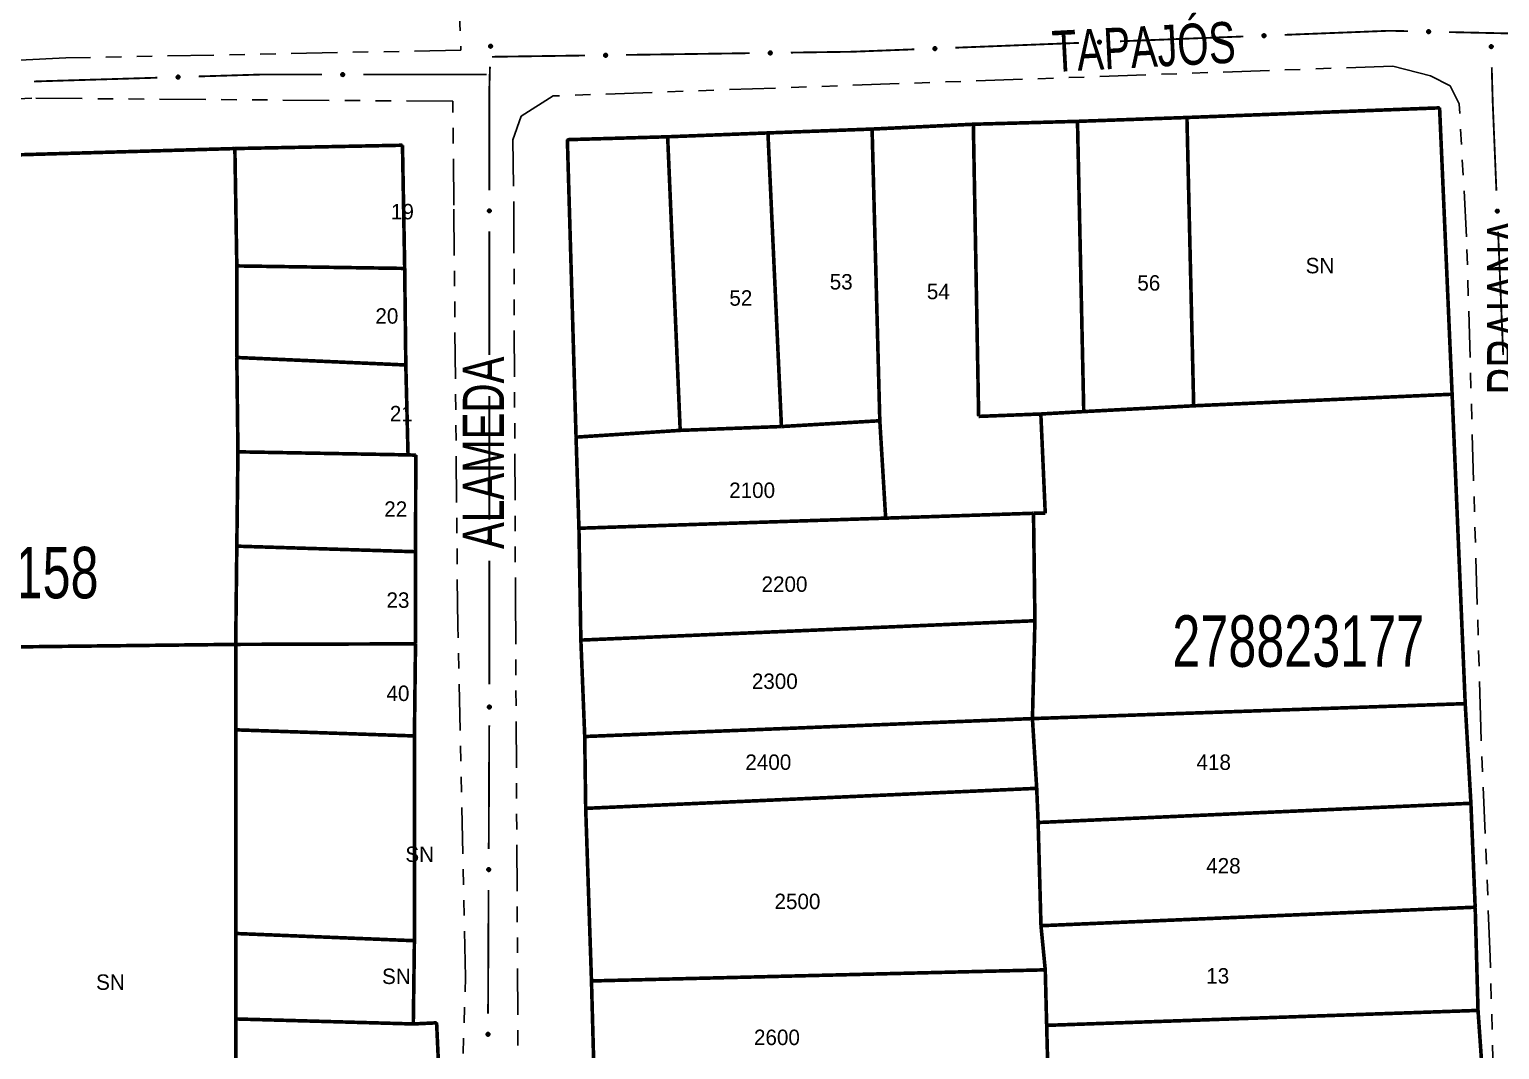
# Model space of a CAD drawing. Extents: x 205807 to 207855, y 4874692 to 4876446.
# Drawn here: x 206120.2 to 206263, y 4875476.5 to 4875575.6 of the extents above; entities that cross this region are included whole.
import ezdxf
from ezdxf.enums import TextEntityAlignment as Align

# ---------------------------------------------------------------- set-up
doc = ezdxf.new("R2010")
doc.units = 0
doc.header["$LTSCALE"] = 1.5
doc.header["$MEASUREMENT"] = 0
doc.linetypes.add('TRACO_25', pattern=[8, 3, -1, 1, -1, 1, -1])
for name, color, linetype in [('CD_MALHA_LOTES', 7, 'CONTINUOUS'), ('CD_TXT_QUADRA', 7, 'CONTINUOUS'), ('RU-QUADRA', 210, 'CONTINUOUS'), ('SV-EIXO-RUA-N-PAV', 6, 'CONTINUOUS'), ('SV-RUA-NAO-PAV', 7, 'CONTINUOUS'), ('SV-TXT-RUA-N-PAV', 7, 'CONTINUOUS'), ('Th_NmrPort', 1, 'CONTINUOUS')]:
    doc.layers.add(name, color=color, linetype=linetype)
doc.styles.add('ARIAL', font='ARIAL.SHX')

msp = doc.modelspace()

# ---------------------------------------------------------------- linework, layer by layer
at = {"layer": 'CD_MALHA_LOTES', "linetype": 'Continuous', "const_width": 0.35, "flags": 128}
for points in [[(206232.621024, 4875567.024534), (206257.166681, 4875567.961391)], [(206257.166681, 4875567.961391), (206258.384596, 4875540.136734)], [(206202.032639, 4875565.900305), (206211.869639, 4875566.368734)], [(206211.869639, 4875566.368734), (206221.987696, 4875566.649791)], [(206212.38491, 4875537.981963), (206211.869639, 4875566.368734)], [(206221.987696, 4875566.649791), (206232.621024, 4875567.024534)], [(206222.596653, 4875538.450391), (206221.987696, 4875566.649791)], [(206233.276824, 4875539.012506), (206232.621024, 4875567.024534)], [(206182.171268, 4875565.15082), (206172.427954, 4875564.869762)], [(206172.427954, 4875564.869762), (206173.271125, 4875535.96772)], [(206182.171268, 4875565.15082), (206191.914582, 4875565.525562)], [(206183.389182, 4875536.62352), (206182.171268, 4875565.15082)], [(206191.914582, 4875565.525562), (206202.032639, 4875565.900305)], [(206193.226182, 4875536.998263), (206191.914582, 4875565.525562)], [(206202.782125, 4875537.560377), (206202.032639, 4875565.900305)], [(206091.544743, 4875562.604409), (206140.124856, 4875564.006277)], [(206140.124856, 4875564.006277), (206156.40809, 4875564.329785)], [(206140.313569, 4875552.602621), (206140.124856, 4875564.006277)], [(206156.40809, 4875564.329785), (206156.623762, 4875552.359991)], [(206140.313569, 4875543.706152), (206140.313569, 4875552.602621)], [(206140.313569, 4875552.602621), (206156.623762, 4875552.359991)], [(206156.623762, 4875552.359991), (206156.731598, 4875542.978259)], [(206140.421405, 4875534.540093), (206140.313569, 4875543.706152)], [(206140.313569, 4875543.706152), (206156.731598, 4875542.978259)], [(206156.731598, 4875542.978259), (206156.94727, 4875534.243544)], [(206258.384596, 4875540.136734), (206233.276824, 4875539.012506)], [(206258.384596, 4875540.136734), (206259.656403, 4875510.071733)], [(206218.427639, 4875538.216177), (206212.38491, 4875537.981963)], [(206218.427639, 4875538.216177), (206222.596653, 4875538.450391)], [(206218.855792, 4875528.570315), (206218.427639, 4875538.216177)], [(206233.276824, 4875539.012506), (206222.596653, 4875538.450391)], [(206173.271125, 4875535.96772), (206183.389182, 4875536.62352)], [(206193.226182, 4875536.998263), (206183.389182, 4875536.62352)], [(206202.782125, 4875537.560377), (206193.226182, 4875536.998263)], [(206203.35158, 4875528.096809), (206202.782125, 4875537.560377)], [(206173.552182, 4875527.11442), (206173.271125, 4875535.96772)], [(206140.313569, 4875525.374034), (206140.421405, 4875534.540093)], [(206156.94727, 4875534.243544), (206140.421405, 4875534.540093)], [(206156.94727, 4875534.243544), (206157.702122, 4875534.216585)], [(206157.702122, 4875534.216585), (206157.675163, 4875524.834854)], [(206173.552182, 4875527.11442), (206203.35158, 4875528.096809)], [(206217.714758, 4875528.570315), (206203.35158, 4875528.096809)], [(206217.714758, 4875528.570315), (206218.855792, 4875528.570315)], [(206217.853065, 4875518.128125), (206217.714758, 4875528.570315)], [(206173.739554, 4875516.246877), (206173.552182, 4875527.11442)], [(206140.205733, 4875515.830549), (206140.313569, 4875525.374034)], [(206157.675163, 4875524.834854), (206140.313569, 4875525.374034)], [(206157.675163, 4875524.834854), (206157.675163, 4875515.884467)], [(206173.739554, 4875516.246877), (206217.853065, 4875518.128125)], [(206217.611028, 4875508.619508), (206217.853065, 4875518.128125)], [(206111.952704, 4875515.507041), (206140.205733, 4875515.830549)], [(206157.675163, 4875515.884467), (206140.205733, 4875515.830549)], [(206140.205733, 4875507.527178), (206140.205733, 4875515.830549)], [(206157.675163, 4875515.884467), (206157.567327, 4875506.93408)], [(206174.114297, 4875506.878306), (206173.739554, 4875516.246877)], [(206217.611028, 4875508.619508), (206259.656403, 4875510.071733)], [(206259.656403, 4875510.071733), (206260.209632, 4875500.390232)], [(206174.114297, 4875506.878306), (206217.611028, 4875508.619508)], [(206218.025949, 4875501.842458), (206217.611028, 4875508.619508)], [(206140.205733, 4875487.739274), (206140.205733, 4875507.527178)], [(206157.567327, 4875506.93408), (206140.205733, 4875507.527178)], [(206157.567327, 4875506.93408), (206157.567327, 4875487.03834)], [(206174.207982, 4875499.898721), (206174.114297, 4875506.878306)], [(206174.207982, 4875499.898721), (206218.025949, 4875501.842458)], [(206218.164257, 4875498.523086), (206218.025949, 4875501.842458)], [(206174.770097, 4875483.128978), (206174.207982, 4875499.898721)], [(206218.164257, 4875498.523086), (206260.209632, 4875500.390232)], [(206260.209632, 4875500.390232), (206260.624553, 4875490.29381)], [(206218.440871, 4875488.495817), (206218.164257, 4875498.523086)], [(206218.440871, 4875488.495817), (206260.624553, 4875490.29381)], [(206260.624553, 4875490.29381), (206260.901168, 4875480.266541)], [(206140.205733, 4875479.435903), (206140.205733, 4875487.739274)], [(206157.567327, 4875487.03834), (206140.205733, 4875487.739274)], [(206218.855792, 4875484.208295), (206218.440871, 4875488.495817)], [(206157.567327, 4875487.03834), (206157.459491, 4875478.950641)], [(206174.770097, 4875483.128978), (206218.855792, 4875484.208295)], [(206218.994099, 4875478.814316), (206218.855792, 4875484.208295)], [(206175.051154, 4875472.776707), (206174.770097, 4875483.128978)], [(206140.205733, 4875470.593352), (206140.205733, 4875479.435903)], [(206157.459491, 4875478.950641), (206140.205733, 4875479.435903)], [(206218.994099, 4875478.814316), (206260.901168, 4875480.266541)], [(206260.901168, 4875480.266541), (206261.592703, 4875470.308426)], [(206157.459491, 4875478.950641), (206159.724047, 4875479.058477)], [(206159.724047, 4875479.058477), (206160.155391, 4875469.622828)], [(206219.132407, 4875473.558644), (206218.994099, 4875478.814316)]]:
    msp.add_lwpolyline(points, dxfattribs=at)
at = {"layer": 'RU-QUADRA', "linetype": 'Continuous', "const_width": 0.18, "flags": 128}
msp.add_lwpolyline([(206172.427954, 4875564.869762), (206173.271125, 4875535.96772), (206173.552182, 4875527.11442), (206173.739554, 4875516.246877), (206174.114297, 4875506.878306), (206174.207982, 4875499.898721), (206174.770097, 4875483.128978), (206175.051154, 4875472.776707), (206175.80064, 4875453.290078), (206220.515478, 4875440.295773), (206261.316089, 4875428.539665), (206261.592703, 4875470.308426), (206260.901168, 4875480.266541), (206260.624553, 4875490.29381), (206260.209632, 4875500.390232), (206259.656403, 4875510.071733), (206258.384596, 4875540.136734), (206257.166681, 4875567.961391), (206232.621024, 4875567.024534), (206221.987696, 4875566.649791), (206211.869639, 4875566.368734), (206202.032639, 4875565.900305), (206191.914582, 4875565.525562), (206182.171268, 4875565.15082)], close=True, dxfattribs=at)
msp.add_lwpolyline([(206091.544743, 4875562.604409), (206140.124856, 4875564.006277), (206156.40809, 4875564.329785), (206156.623762, 4875552.359991), (206156.731598, 4875542.978259), (206156.94727, 4875534.243544), (206157.702122, 4875534.216585), (206157.675163, 4875524.834854), (206157.675163, 4875515.884467), (206157.567327, 4875506.93408), (206157.567327, 4875487.03834), (206157.459491, 4875478.950641), (206159.724047, 4875479.058477), (206160.155391, 4875469.622828), (206160.910243, 4875457.545197), (206140.01702, 4875462.963955), (206111.979663, 4875470.404639)], dxfattribs=at)
at = {"layer": 'SV-EIXO-RUA-N-PAV'}
for points in [[(206240.25476, 4875574.871265), (206240.222065, 4875574.834891), (206240.186527, 4875574.810315), (206240.150987, 4875574.798349), (206240.116824, 4875574.795964), (206240.081599, 4875574.79746), (206240.046418, 4875574.806804), (206240.009667, 4875574.825824), (206239.972949, 4875574.858365), (206239.950166, 4875574.896425), (206239.93657, 4875574.93064), (206239.932032, 4875574.96612), (206239.934059, 4875575.000315), (206239.944973, 4875575.036539), (206239.964612, 4875575.073594), (206239.998227, 4875575.109723), (206240.033233, 4875575.133578), (206240.067912, 4875575.14425), (206240.10361, 4875575.148587), (206240.139554, 4875575.146628), (206240.174036, 4875575.137257), (206240.211309, 4875575.117417), (206240.246529, 4875575.083766), (206240.27072, 4875575.049123), (206240.281876, 4875575.014603), (206240.285354, 4875574.979362), (206240.284283, 4875574.944013), (206240.276363, 4875574.908256), (206240.25476, 4875574.871265)], [(206256.237862, 4875575.253615), (206256.203001, 4875575.219311), (206256.166025, 4875575.196957), (206256.129819, 4875575.187189), (206256.095574, 4875575.186899), (206256.060507, 4875575.190549), (206256.025963, 4875575.20203), (206255.990446, 4875575.223264), (206255.955789, 4875575.257993), (206255.935379, 4875575.297376), (206255.923904, 4875575.332359), (206255.921546, 4875575.368051), (206255.925662, 4875575.402057), (206255.938774, 4875575.437545), (206255.960644, 4875575.473328), (206255.996409, 4875575.507332), (206256.032809, 4875575.528998), (206256.068077, 4875575.537527), (206256.103974, 4875575.53967), (206256.13973, 4875575.535514), (206256.173574, 4875575.52405), (206256.209562, 4875575.501965), (206256.242656, 4875575.466221), (206256.264681, 4875575.430162), (206256.273702, 4875575.395023), (206256.275016, 4875575.359635), (206256.271783, 4875575.324419), (206256.261688, 4875575.289214), (206256.237862, 4875575.253615)], [(206165.076422, 4875574.088462), (206165.110532, 4875574.053412), (206165.13268, 4875574.016312), (206165.142247, 4875573.980053), (206165.142346, 4875573.945807), (206165.138502, 4875573.91076), (206165.12683, 4875573.876281), (206165.105399, 4875573.840882), (206165.070478, 4875573.806419), (206165.030982, 4875573.786228), (206164.995936, 4875573.774946), (206164.960232, 4875573.772787), (206164.926248, 4875573.777092), (206164.890834, 4875573.790401), (206164.855173, 4875573.812469), (206164.821368, 4875573.848422), (206164.799904, 4875573.884942), (206164.791572, 4875573.920257), (206164.789628, 4875573.956165), (206164.793982, 4875573.991898), (206164.805634, 4875574.025677), (206164.827919, 4875574.061542), (206164.863846, 4875574.094437), (206164.900026, 4875574.116261), (206164.935215, 4875574.125087), (206164.970609, 4875574.126205), (206165.005808, 4875574.122776), (206165.040955, 4875574.112486), (206165.076422, 4875574.088462)], [(206208.279147, 4875573.622212), (206208.246451, 4875573.585839), (206208.210914, 4875573.561263), (206208.175374, 4875573.549296), (206208.141211, 4875573.546911), (206208.105985, 4875573.548407), (206208.070804, 4875573.557751), (206208.034054, 4875573.576771), (206207.997335, 4875573.609313), (206207.974552, 4875573.647372), (206207.960957, 4875573.681588), (206207.956418, 4875573.717068), (206207.958445, 4875573.751263), (206207.969359, 4875573.787486), (206207.988998, 4875573.824541), (206208.022613, 4875573.860671), (206208.057619, 4875573.884525), (206208.092299, 4875573.895197), (206208.127997, 4875573.899534), (206208.163941, 4875573.897575), (206208.198423, 4875573.888204), (206208.235695, 4875573.868364), (206208.270916, 4875573.834713), (206208.295106, 4875573.800071), (206208.306262, 4875573.76555), (206208.309741, 4875573.730309), (206208.30867, 4875573.69496), (206208.300749, 4875573.659204), (206208.279147, 4875573.622212)], [(206224.266953, 4875574.246739), (206224.234258, 4875574.210365), (206224.19872, 4875574.185789), (206224.16318, 4875574.173823), (206224.129018, 4875574.171437), (206224.093792, 4875574.172933), (206224.058611, 4875574.182277), (206224.02186, 4875574.201297), (206223.985142, 4875574.233839), (206223.962359, 4875574.271899), (206223.948763, 4875574.306114), (206223.944225, 4875574.341594), (206223.946252, 4875574.375789), (206223.957166, 4875574.412013), (206223.976805, 4875574.449068), (206224.01042, 4875574.485197), (206224.045426, 4875574.509052), (206224.080106, 4875574.519724), (206224.115804, 4875574.52406), (206224.151747, 4875574.522102), (206224.186229, 4875574.512731), (206224.223502, 4875574.49289), (206224.258723, 4875574.459239), (206224.282913, 4875574.424597), (206224.294069, 4875574.390076), (206224.297547, 4875574.354835), (206224.296476, 4875574.319487), (206224.288556, 4875574.28373), (206224.266953, 4875574.246739)], [(206262.284966, 4875574.059029), (206262.320969, 4875574.025926), (206262.345143, 4875573.990114), (206262.356708, 4875573.954441), (206262.358708, 4875573.920253), (206262.356815, 4875573.885047), (206262.347075, 4875573.849973), (206262.327642, 4875573.81344), (206262.294688, 4875573.777091), (206262.256374, 4875573.754738), (206262.222008, 4875573.741529), (206262.186479, 4875573.737391), (206262.152309, 4875573.739803), (206262.116211, 4875573.751125), (206262.07938, 4875573.77118), (206262.043631, 4875573.8052), (206262.020173, 4875573.840473), (206262.009892, 4875573.875271), (206262.005958, 4875573.911015), (206262.008322, 4875573.946935), (206262.018081, 4875573.981309), (206262.03834, 4875574.018356), (206262.072386, 4875574.053194), (206262.107299, 4875574.076993), (206262.141943, 4875574.087759), (206262.177221, 4875574.09084), (206262.212556, 4875574.08937), (206262.248221, 4875574.081048), (206262.284966, 4875574.059029)], [(206176.284957, 4875572.969196), (206176.251363, 4875572.933651), (206176.215222, 4875572.909972), (206176.179394, 4875572.898898), (206176.145182, 4875572.897367), (206176.110005, 4875572.899744), (206176.075068, 4875572.909965), (206176.038805, 4875572.929898), (206176.002912, 4875572.963347), (206175.981088, 4875573.001965), (206175.968352, 4875573.036509), (206175.964702, 4875573.072092), (206175.967583, 4875573.106225), (206175.9794, 4875573.142165), (206175.999959, 4875573.178717), (206176.034467, 4875573.213995), (206176.070058, 4875573.236966), (206176.104994, 4875573.246768), (206176.140789, 4875573.25021), (206176.176673, 4875573.247354), (206176.21091, 4875573.237123), (206176.247675, 4875573.216357), (206176.282043, 4875573.181836), (206176.30536, 4875573.1466), (206176.315649, 4875573.111811), (206176.318245, 4875573.076494), (206176.31629, 4875573.041183), (206176.307478, 4875573.005636), (206176.284957, 4875572.969196)], [(206192.283382, 4875573.193739), (206192.249787, 4875573.158194), (206192.213646, 4875573.134514), (206192.177818, 4875573.12344), (206192.143606, 4875573.12191), (206192.108429, 4875573.124286), (206192.073492, 4875573.134507), (206192.037229, 4875573.15444), (206192.001336, 4875573.18789), (206191.979512, 4875573.226507), (206191.966776, 4875573.261052), (206191.963126, 4875573.296634), (206191.966007, 4875573.330768), (206191.977824, 4875573.366707), (206191.998383, 4875573.40326), (206192.032892, 4875573.438537), (206192.068483, 4875573.461509), (206192.103419, 4875573.47131), (206192.139214, 4875573.474753), (206192.175097, 4875573.471896), (206192.209334, 4875573.461666), (206192.246099, 4875573.4409), (206192.280467, 4875573.406379), (206192.303784, 4875573.371142), (206192.314073, 4875573.336353), (206192.316669, 4875573.301036), (206192.314715, 4875573.265725), (206192.305903, 4875573.230178), (206192.283382, 4875573.193739)], [(206134.75004, 4875570.847114), (206134.717039, 4875570.811017), (206134.681295, 4875570.786742), (206134.645655, 4875570.775076), (206134.611473, 4875570.77298), (206134.576262, 4875570.774773), (206134.54116, 4875570.784413), (206134.504572, 4875570.803743), (206134.46813, 4875570.836593), (206134.445669, 4875570.874844), (206134.432362, 4875570.909173), (206134.428123, 4875570.94469), (206134.430439, 4875570.978867), (206134.441658, 4875571.014997), (206134.461609, 4875571.051885), (206134.495528, 4875571.087729), (206134.530734, 4875571.111287), (206134.565503, 4875571.121666), (206134.601236, 4875571.125701), (206134.637162, 4875571.12344), (206134.671564, 4875571.113778), (206134.708668, 4875571.093624), (206134.743603, 4875571.059677), (206134.7675, 4875571.024832), (206134.778364, 4875570.990218), (206134.781545, 4875570.954949), (206134.780176, 4875570.91961), (206134.771954, 4875570.883922), (206134.75004, 4875570.847114)], [(206150.742938, 4875571.09107), (206150.708848, 4875571.056), (206150.672378, 4875571.03283), (206150.636398, 4875571.02226), (206150.602168, 4875571.02121), (206150.567028, 4875571.02408), (206150.532238, 4875571.03479), (206150.496258, 4875571.05523), (206150.460838, 4875571.08918), (206150.439558, 4875571.1281), (206150.427308, 4875571.16282), (206150.424158, 4875571.19845), (206150.427518, 4875571.23254), (206150.439838, 4875571.26831), (206150.460908, 4875571.30457), (206150.495908, 4875571.33936), (206150.531818, 4875571.36183), (206150.566888, 4875571.37114), (206150.602728, 4875571.37408), (206150.638568, 4875571.37072), (206150.672658, 4875571.36001), (206150.709128, 4875571.33873), (206150.743008, 4875571.30373), (206150.765828, 4875571.26817), (206150.775628, 4875571.23324), (206150.777728, 4875571.19789), (206150.775278, 4875571.16261), (206150.765968, 4875571.12719), (206150.742938, 4875571.09107)], [(206164.955199, 4875558.093203), (206164.990269, 4875558.059113), (206165.013439, 4875558.022643), (206165.024009, 4875557.986663), (206165.025059, 4875557.952433), (206165.022189, 4875557.917293), (206165.011479, 4875557.882503), (206164.991039, 4875557.846523), (206164.957089, 4875557.811103), (206164.918169, 4875557.789823), (206164.883449, 4875557.777573), (206164.847819, 4875557.774423), (206164.813729, 4875557.777783), (206164.777959, 4875557.790103), (206164.741699, 4875557.811173), (206164.706909, 4875557.846173), (206164.684439, 4875557.882083), (206164.675129, 4875557.917153), (206164.672189, 4875557.952993), (206164.675549, 4875557.988833), (206164.686259, 4875558.022923), (206164.707539, 4875558.059393), (206164.742539, 4875558.093273), (206164.778099, 4875558.116093), (206164.813029, 4875558.125893), (206164.848379, 4875558.127993), (206164.883659, 4875558.125543), (206164.919079, 4875558.116233), (206164.955199, 4875558.093203)], [(206262.8724, 4875558.071671), (206262.908855, 4875558.039065), (206262.933518, 4875558.003588), (206262.945571, 4875557.968077), (206262.94804, 4875557.933921), (206262.946631, 4875557.898692), (206262.937373, 4875557.863487), (206262.918444, 4875557.82669), (206262.885992, 4875557.789892), (206262.847989, 4875557.767016), (206262.813807, 4875557.753336), (206262.778338, 4875557.748711), (206262.744138, 4875557.750653), (206262.707888, 4875557.761479), (206262.670785, 4875557.781026), (206262.634573, 4875557.814553), (206262.610632, 4875557.8495), (206262.599875, 4875557.884153), (206262.595451, 4875557.919841), (206262.597321, 4875557.955789), (206262.606608, 4875557.990294), (206262.626356, 4875558.027616), (206262.659921, 4875558.062918), (206262.694503, 4875558.087194), (206262.728997, 4875558.098435), (206262.764229, 4875558.101999), (206262.79958, 4875558.101015), (206262.835356, 4875558.093183), (206262.8724, 4875558.071671)], [(206164.955199, 4875542.093203), (206164.990269, 4875542.059113), (206165.013439, 4875542.022643), (206165.024009, 4875541.986663), (206165.025059, 4875541.952433), (206165.022189, 4875541.917293), (206165.011479, 4875541.882503), (206164.991039, 4875541.846523), (206164.957089, 4875541.811103), (206164.918169, 4875541.789823), (206164.883449, 4875541.777573), (206164.847819, 4875541.774423), (206164.813729, 4875541.777783), (206164.777959, 4875541.790103), (206164.741699, 4875541.811173), (206164.706909, 4875541.846173), (206164.684439, 4875541.882083), (206164.675129, 4875541.917153), (206164.672189, 4875541.952993), (206164.675549, 4875541.988833), (206164.686259, 4875542.022923), (206164.707539, 4875542.059393), (206164.742539, 4875542.093273), (206164.778099, 4875542.116093), (206164.813029, 4875542.125893), (206164.848379, 4875542.127993), (206164.883659, 4875542.125543), (206164.919079, 4875542.116233), (206164.955199, 4875542.093203)], [(206164.955199, 4875526.093203), (206164.990269, 4875526.059113), (206165.013439, 4875526.022643), (206165.024009, 4875525.986663), (206165.025059, 4875525.952433), (206165.022189, 4875525.917293), (206165.011479, 4875525.882503), (206164.991039, 4875525.846523), (206164.957089, 4875525.811103), (206164.918169, 4875525.789823), (206164.883449, 4875525.777573), (206164.847819, 4875525.774423), (206164.813729, 4875525.777783), (206164.777959, 4875525.790103), (206164.741699, 4875525.811173), (206164.706909, 4875525.846173), (206164.684439, 4875525.882083), (206164.675129, 4875525.917153), (206164.672189, 4875525.952993), (206164.675549, 4875525.988833), (206164.686259, 4875526.022923), (206164.707539, 4875526.059393), (206164.742539, 4875526.093273), (206164.778099, 4875526.116093), (206164.813029, 4875526.125893), (206164.848379, 4875526.127993), (206164.883659, 4875526.125543), (206164.919079, 4875526.116233), (206164.955199, 4875526.093203)], [(206164.955792, 4875509.878906), (206164.990721, 4875509.844671), (206165.01374, 4875509.808106), (206165.024161, 4875509.772082), (206165.02507, 4875509.737848), (206165.022055, 4875509.702721), (206165.011201, 4875509.667975), (206164.990613, 4875509.63208), (206164.956517, 4875509.5968), (206164.917509, 4875509.575681), (206164.882739, 4875509.563575), (206164.847096, 4875509.560572), (206164.81302, 4875509.564073), (206164.777301, 4875509.576541), (206164.741129, 4875509.59776), (206164.706484, 4875509.632904), (206164.684162, 4875509.668906), (206164.674997, 4875509.704015), (206164.672205, 4875509.739866), (206164.675713, 4875509.775692), (206164.686564, 4875509.809738), (206164.707995, 4875509.846119), (206164.743134, 4875509.879855), (206164.778788, 4875509.902527), (206164.813759, 4875509.912183), (206164.849117, 4875509.914137), (206164.884386, 4875509.911541), (206164.919768, 4875509.902085), (206164.955792, 4875509.878906)], [(206164.890561, 4875494.092882), (206164.92549, 4875494.058647), (206164.948509, 4875494.022082), (206164.95893, 4875493.986058), (206164.959838, 4875493.951824), (206164.956823, 4875493.916696), (206164.94597, 4875493.881951), (206164.925381, 4875493.846056), (206164.891285, 4875493.810776), (206164.852277, 4875493.789657), (206164.817507, 4875493.777551), (206164.781864, 4875493.774548), (206164.747789, 4875493.778049), (206164.71207, 4875493.790517), (206164.675897, 4875493.811736), (206164.641252, 4875493.84688), (206164.618931, 4875493.882882), (206164.609766, 4875493.91799), (206164.606974, 4875493.953842), (206164.610482, 4875493.989668), (206164.621333, 4875494.023713), (206164.642763, 4875494.060095), (206164.677903, 4875494.09383), (206164.713557, 4875494.116503), (206164.748527, 4875494.126159), (206164.783885, 4875494.128113), (206164.819155, 4875494.125517), (206164.854536, 4875494.116061), (206164.890561, 4875494.092882)], [(206164.824446, 4875478.093018), (206164.859374, 4875478.058784), (206164.882394, 4875478.022218), (206164.892815, 4875477.986195), (206164.893723, 4875477.951961), (206164.890708, 4875477.916833), (206164.879854, 4875477.882087), (206164.859266, 4875477.846192), (206164.82517, 4875477.810913), (206164.786162, 4875477.789794), (206164.751392, 4875477.777687), (206164.715749, 4875477.774685), (206164.681673, 4875477.778185), (206164.645955, 4875477.790653), (206164.609782, 4875477.811873), (206164.575137, 4875477.847016), (206164.552815, 4875477.883019), (206164.54365, 4875477.918127), (206164.540859, 4875477.953979), (206164.544367, 4875477.989805), (206164.555217, 4875478.02385), (206164.576648, 4875478.060232), (206164.611788, 4875478.093967), (206164.647442, 4875478.11664), (206164.682412, 4875478.126295), (206164.71777, 4875478.128249), (206164.75304, 4875478.125654), (206164.788421, 4875478.116197), (206164.824446, 4875478.093018)]]:
    msp.add_lwpolyline(points, close=True, dxfattribs=at)
for points in [[(206240.27072, 4875575.049123), (206239.934059, 4875575.000315)], [(206240.256417, 4875575.067361), (206239.944201, 4875575.01966)], [(206240.246529, 4875575.083766), (206239.944973, 4875575.036539)], [(206240.225142, 4875575.098913), (206239.957814, 4875575.055697)], [(206240.211309, 4875575.117417), (206239.964612, 4875575.073594)], [(206240.187263, 4875575.124744), (206239.989153, 4875575.092425)], [(206240.174036, 4875575.137257), (206239.998227, 4875575.109723)], [(206240.152483, 4875575.141138), (206240.022122, 4875575.12239)], [(206240.139554, 4875575.146628), (206240.033233, 4875575.133578)], [(206256.273702, 4875575.395023), (206255.921546, 4875575.368051)], [(206256.275016, 4875575.359635), (206255.923904, 4875575.332359)], [(206256.271771, 4875575.377819), (206255.924541, 4875575.352778)], [(206256.264681, 4875575.430162), (206255.925662, 4875575.402057)], [(206256.265739, 4875575.413439), (206255.926632, 4875575.385488)], [(206256.269589, 4875575.341016), (206255.934575, 4875575.312974)], [(206256.271783, 4875575.324419), (206255.935379, 4875575.297376)], [(206256.251521, 4875575.449241), (206255.93697, 4875575.420745)], [(206256.242656, 4875575.466221), (206255.938774, 4875575.437545)], [(206256.26201, 4875575.307063), (206255.950157, 4875575.277142)], [(206256.222236, 4875575.482649), (206255.952764, 4875575.45588)], [(206256.261688, 4875575.289214), (206255.955789, 4875575.257993)], [(206256.209562, 4875575.501965), (206255.960644, 4875575.473328)], [(206256.248974, 4875575.273231), (206255.976683, 4875575.242431)], [(206256.18601, 4875575.510751), (206255.986293, 4875575.490622)], [(206256.237862, 4875575.253615), (206255.990446, 4875575.223264)], [(206256.173574, 4875575.52405), (206255.996409, 4875575.507332)], [(206256.218113, 4875575.235701), (206256.015608, 4875575.212904)], [(206256.152299, 4875575.529243), (206256.021034, 4875575.518512)], [(206256.203001, 4875575.219311), (206256.025963, 4875575.20203)], [(206256.13973, 4875575.535514), (206256.032809, 4875575.528998)], [(206256.181978, 4875575.206477), (206256.052107, 4875575.197079)], [(206256.166025, 4875575.196957), (206256.060507, 4875575.190549)], [(206164.793982, 4875573.991898), (206164.799904, 4875573.884942)], [(206164.800323, 4875574.004432), (206164.810325, 4875573.873109)], [(206164.805634, 4875574.025677), (206164.821368, 4875573.848422)], [(206164.819002, 4875574.038039), (206164.838022, 4875573.838213)], [(206164.827919, 4875574.061542), (206164.855173, 4875573.812469)], [(206164.847305, 4875574.074109), (206164.872577, 4875573.804492)], [(206164.863846, 4875574.094437), (206164.890834, 4875573.790401)], [(206164.880874, 4875574.103208), (206164.907624, 4875573.788503)], [(206164.900026, 4875574.116261), (206164.926248, 4875573.777092)], [(206164.916755, 4875574.117226), (206164.942822, 4875573.77797)], [(206164.935215, 4875574.125087), (206164.960232, 4875573.772787)], [(206164.952408, 4875574.123061), (206164.975521, 4875573.775697)], [(206164.970609, 4875574.126205), (206164.995936, 4875573.774946)], [(206164.989198, 4875574.120674), (206165.01538, 4875573.78551)], [(206165.005808, 4875574.122776), (206165.030982, 4875573.786228)], [(206165.023109, 4875574.112907), (206165.051298, 4875573.800893)], [(206165.040955, 4875574.112486), (206165.070478, 4875573.806419)], [(206165.056868, 4875574.099684), (206165.086156, 4875573.827226)], [(206165.076422, 4875574.088462), (206165.105399, 4875573.840882)], [(206165.094226, 4875574.068615), (206165.115898, 4875573.865986)], [(206165.110532, 4875574.053412), (206165.12683, 4875573.876281)], [(206165.123249, 4875574.032318), (206165.131925, 4875573.902397)], [(206165.13268, 4875574.016312), (206165.138502, 4875573.91076)], [(206208.306262, 4875573.76555), (206207.956418, 4875573.717068)], [(206208.295106, 4875573.800071), (206207.958445, 4875573.751263)], [(206208.305389, 4875573.748259), (206207.960342, 4875573.702007)], [(206208.297187, 4875573.783444), (206207.960428, 4875573.734784)], [(206208.309741, 4875573.730309), (206207.960957, 4875573.681588)], [(206208.280803, 4875573.818308), (206207.968587, 4875573.770608)], [(206208.270916, 4875573.834713), (206207.969359, 4875573.787486)], [(206208.305463, 4875573.711392), (206207.972795, 4875573.662892)], [(206208.30867, 4875573.69496), (206207.974552, 4875573.647372)], [(206208.249529, 4875573.84986), (206207.982201, 4875573.806644)], [(206208.235695, 4875573.868364), (206207.988998, 4875573.824541)], [(206208.299977, 4875573.677039), (206207.990541, 4875573.628081)], [(206208.300749, 4875573.659204), (206207.997335, 4875573.609313)], [(206208.211649, 4875573.875692), (206208.01354, 4875573.843373)], [(206208.289038, 4875573.642472), (206208.019143, 4875573.595059)], [(206208.198423, 4875573.888204), (206208.022613, 4875573.860671)], [(206208.279147, 4875573.622212), (206208.034054, 4875573.576771)], [(206208.17687, 4875573.892085), (206208.046508, 4875573.873337)], [(206208.163941, 4875573.897575), (206208.057619, 4875573.884525)], [(206224.294069, 4875574.390076), (206223.944225, 4875574.341594)], [(206224.282913, 4875574.424597), (206223.946252, 4875574.375789)], [(206224.293196, 4875574.372786), (206223.948149, 4875574.326534)], [(206224.284993, 4875574.40797), (206223.948234, 4875574.35931)], [(206224.297547, 4875574.354835), (206223.948763, 4875574.306114)], [(206224.26861, 4875574.442835), (206223.956394, 4875574.395134)], [(206224.258723, 4875574.459239), (206223.957166, 4875574.412013)], [(206224.29327, 4875574.335918), (206223.960602, 4875574.287419)], [(206224.296476, 4875574.319487), (206223.962359, 4875574.271899)], [(206224.237335, 4875574.474386), (206223.970008, 4875574.43117)], [(206224.223502, 4875574.49289), (206223.976805, 4875574.449068)], [(206224.287784, 4875574.301565), (206223.978348, 4875574.252607)], [(206224.288556, 4875574.28373), (206223.985142, 4875574.233839)], [(206224.199456, 4875574.500218), (206224.001346, 4875574.467899)], [(206224.276844, 4875574.266999), (206224.006949, 4875574.219586)], [(206224.186229, 4875574.512731), (206224.01042, 4875574.485197)], [(206224.266953, 4875574.246739), (206224.02186, 4875574.201297)], [(206224.164677, 4875574.516612), (206224.034315, 4875574.497864)], [(206224.151747, 4875574.522102), (206224.045426, 4875574.509052)], [(206224.248339, 4875574.227649), (206224.047609, 4875574.192497)], [(206224.234258, 4875574.210365), (206224.058611, 4875574.182277)], [(206224.21406, 4875574.196268), (206224.085009, 4875574.178937)], [(206224.19872, 4875574.185789), (206224.093792, 4875574.172933)], [(206240.281876, 4875575.014603), (206239.932032, 4875574.96612)], [(206240.281002, 4875574.997312), (206239.935956, 4875574.95106)], [(206240.2728, 4875575.032496), (206239.936041, 4875574.983837)], [(206240.285354, 4875574.979362), (206239.93657, 4875574.93064)], [(206240.281077, 4875574.960445), (206239.948408, 4875574.911945)], [(206240.284283, 4875574.944013), (206239.950166, 4875574.896425)], [(206240.275591, 4875574.926091), (206239.966155, 4875574.877134)], [(206240.276363, 4875574.908256), (206239.972949, 4875574.858365)], [(206240.264651, 4875574.891525), (206239.994756, 4875574.844112)], [(206240.25476, 4875574.871265), (206240.009667, 4875574.825824)], [(206240.236146, 4875574.852176), (206240.035416, 4875574.817023)], [(206240.222065, 4875574.834891), (206240.046418, 4875574.806804)], [(206240.201867, 4875574.820794), (206240.072816, 4875574.803463)], [(206240.186527, 4875574.810315), (206240.081599, 4875574.79746)], [(206262.008322, 4875573.946935), (206262.020173, 4875573.840473)], [(206262.013957, 4875573.959801), (206262.031235, 4875573.829236)], [(206262.018081, 4875573.981309), (206262.043631, 4875573.8052)], [(206262.030742, 4875573.994394), (206262.060826, 4875573.795932)], [(206262.03834, 4875574.018356), (206262.07938, 4875573.77118)], [(206262.056999, 4875574.031979), (206262.097199, 4875573.764181)], [(206262.072386, 4875574.053194), (206262.116211, 4875573.751125)], [(206262.088901, 4875574.062896), (206262.13308, 4875573.750162)], [(206262.107299, 4875574.076993), (206262.152309, 4875573.739803)], [(206262.123949, 4875574.078886), (206262.168809, 4875573.7416)], [(206262.141943, 4875574.087759), (206262.186479, 4875573.737391)], [(206262.159223, 4875574.086691), (206262.201583, 4875573.741145)], [(206262.177221, 4875574.09084), (206262.222008, 4875573.741529)], [(206262.196089, 4875574.08635), (206262.240835, 4875573.753156)], [(206262.212556, 4875574.08937), (206262.256374, 4875573.754738)], [(206262.230378, 4875574.080477), (206262.275845, 4875573.770509)], [(206262.248221, 4875574.081048), (206262.294688, 4875573.777091)], [(206262.264819, 4875574.069148), (206262.309187, 4875573.798736)], [(206262.284966, 4875574.059029), (206262.327642, 4875573.81344)], [(206262.303845, 4875574.040201), (206262.336732, 4875573.839087)], [(206262.320969, 4875574.025926), (206262.347075, 4875573.849973)], [(206262.334838, 4875574.005571), (206262.350713, 4875573.876332)], [(206262.345143, 4875573.990114), (206262.356815, 4875573.885047)], [(206176.315649, 4875573.111811), (206175.964702, 4875573.072092)], [(206176.30536, 4875573.1466), (206175.967583, 4875573.106225)], [(206176.314343, 4875573.094547), (206175.968248, 4875573.056938)], [(206176.318245, 4875573.076494), (206175.968352, 4875573.036509)], [(206176.307023, 4875573.129926), (206175.969153, 4875573.089702)], [(206176.291517, 4875573.165189), (206175.978206, 4875573.125311)], [(206176.282043, 4875573.181836), (206175.9794, 4875573.142165)], [(206176.313496, 4875573.05769), (206175.979719, 4875573.017524)], [(206176.31629, 4875573.041183), (206175.981088, 4875573.001965)], [(206176.261041, 4875573.197513), (206175.992716, 4875573.160995)], [(206176.307153, 4875573.023484), (206175.996589, 4875572.98228)], [(206176.247675, 4875573.216357), (206175.999959, 4875573.178717)], [(206176.307478, 4875573.005636), (206176.002912, 4875572.963347)], [(206176.295352, 4875572.989202), (206176.024356, 4875572.948553)], [(206176.22382, 4875573.224284), (206176.024964, 4875573.196929)], [(206176.21091, 4875573.237123), (206176.034467, 4875573.213995)], [(206176.284957, 4875572.969196), (206176.038805, 4875572.929898)], [(206176.189461, 4875573.241542), (206176.058671, 4875573.22606)], [(206176.265872, 4875572.950578), (206176.064325, 4875572.920456)], [(206176.176673, 4875573.247354), (206176.070058, 4875573.236966)], [(206176.251363, 4875572.933651), (206176.075068, 4875572.909965)], [(206176.230819, 4875572.920064), (206176.101374, 4875572.905965)], [(206176.215222, 4875572.909972), (206176.110005, 4875572.899744)], [(206192.314073, 4875573.336353), (206191.963126, 4875573.296634)], [(206192.303784, 4875573.371142), (206191.966007, 4875573.330768)], [(206192.312768, 4875573.31909), (206191.966673, 4875573.281481)], [(206192.316669, 4875573.301036), (206191.966776, 4875573.261052)], [(206192.305448, 4875573.354468), (206191.967577, 4875573.314245)], [(206192.289942, 4875573.389732), (206191.97663, 4875573.349853)], [(206192.280467, 4875573.406379), (206191.977824, 4875573.366707)], [(206192.31192, 4875573.282232), (206191.978143, 4875573.242066)], [(206192.314715, 4875573.265725), (206191.979512, 4875573.226507)], [(206192.259465, 4875573.422056), (206191.991141, 4875573.385538)], [(206192.305577, 4875573.248027), (206191.995014, 4875573.206822)], [(206192.246099, 4875573.4409), (206191.998383, 4875573.40326)], [(206192.305903, 4875573.230178), (206192.001336, 4875573.18789)], [(206192.293776, 4875573.213745), (206192.02278, 4875573.173095)], [(206192.222244, 4875573.448826), (206192.023388, 4875573.421472)], [(206192.209334, 4875573.461666), (206192.032892, 4875573.438537)], [(206192.283382, 4875573.193739), (206192.037229, 4875573.15444)], [(206192.187885, 4875573.466085), (206192.057096, 4875573.450602)], [(206192.264296, 4875573.175121), (206192.062749, 4875573.144999)], [(206192.175097, 4875573.471896), (206192.068483, 4875573.461509)], [(206192.249787, 4875573.158194), (206192.073492, 4875573.134507)], [(206192.229243, 4875573.144606), (206192.099799, 4875573.130507)], [(206192.213646, 4875573.134514), (206192.108429, 4875573.124286)], [(206208.260532, 4875573.603123), (206208.059802, 4875573.567971)], [(206208.246451, 4875573.585839), (206208.070804, 4875573.557751)], [(206208.226253, 4875573.571742), (206208.097202, 4875573.55441)], [(206208.210914, 4875573.561263), (206208.105985, 4875573.548407)], [(206134.778364, 4875570.990218), (206134.428123, 4875570.94469)], [(206134.7675, 4875571.024832), (206134.430439, 4875570.978867)], [(206134.777345, 4875570.972935), (206134.43192, 4875570.929597)], [(206134.76944, 4875571.008187), (206134.432282, 4875570.962372)], [(206134.781545, 4875570.954949), (206134.432362, 4875570.909173)], [(206134.753352, 4875571.043189), (206134.440744, 4875570.998125)], [(206134.743603, 4875571.059677), (206134.441658, 4875571.014997)], [(206134.777108, 4875570.936068), (206134.444042, 4875570.890378)], [(206134.780176, 4875570.91961), (206134.445669, 4875570.874844)], [(206134.722344, 4875571.075004), (206134.454661, 4875571.034045)], [(206134.771333, 4875570.901763), (206134.461494, 4875570.855418)], [(206134.708668, 4875571.093624), (206134.461609, 4875571.051885)], [(206134.771954, 4875570.883922), (206134.46813, 4875570.836593)], [(206134.684684, 4875571.101154), (206134.486309, 4875571.070508)], [(206134.760101, 4875570.86729), (206134.489816, 4875570.822156)], [(206134.671564, 4875571.113778), (206134.495528, 4875571.087729)], [(206134.75004, 4875570.847114), (206134.504572, 4875570.803743)], [(206134.650044, 4875571.117841), (206134.519529, 4875571.100194)], [(206134.731265, 4875570.828182), (206134.530245, 4875570.794726)], [(206134.637162, 4875571.12344), (206134.530734, 4875571.111287)], [(206134.717039, 4875570.811017), (206134.54116, 4875570.784413)], [(206134.696723, 4875570.797091), (206134.567529, 4875570.78085)], [(206134.681295, 4875570.786742), (206134.576262, 4875570.774773)], [(206150.775628, 4875571.23324), (206150.424158, 4875571.19845)], [(206150.777728, 4875571.19789), (206150.427308, 4875571.16282)], [(206150.77408, 4875571.215997), (206150.427491, 4875571.183248)], [(206150.765828, 4875571.26817), (206150.427518, 4875571.23254)], [(206150.767257, 4875571.251474), (206150.428855, 4875571.215997)], [(206150.752247, 4875571.286952), (206150.438407, 4875571.251474)], [(206150.772715, 4875571.179155), (206150.438407, 4875571.143677)], [(206150.775278, 4875571.16261), (206150.439558, 4875571.1281)], [(206150.743008, 4875571.30373), (206150.439838, 4875571.26831)], [(206150.722228, 4875571.3197), (206150.453417, 4875571.286952)], [(206150.765893, 4875571.145041), (206150.454781, 4875571.108199)], [(206150.765968, 4875571.12719), (206150.460838, 4875571.08918)], [(206150.709128, 4875571.33873), (206150.460908, 4875571.30457)], [(206150.753612, 4875571.110928), (206150.482072, 4875571.074086)], [(206150.685386, 4875571.346991), (206150.486165, 4875571.322429)], [(206150.672658, 4875571.36001), (206150.495908, 4875571.33936)], [(206150.742938, 4875571.09107), (206150.496258, 4875571.05523)], [(206150.651273, 4875571.36473), (206150.520278, 4875571.351084)], [(206150.723592, 4875571.072722), (206150.521643, 4875571.045431)], [(206150.638568, 4875571.37072), (206150.531818, 4875571.36183)], [(206150.708848, 4875571.056), (206150.532238, 4875571.03479)], [(206150.688115, 4875571.042702), (206150.558485, 4875571.030422)], [(206150.672378, 4875571.03283), (206150.567028, 4875571.02408)], [(206164.675549, 4875557.988833), (206164.684439, 4875557.882083)], [(206164.68154, 4875558.001538), (206164.695185, 4875557.870544)], [(206164.686259, 4875558.022923), (206164.706909, 4875557.846173)], [(206164.699279, 4875558.035651), (206164.72384, 4875557.836431)], [(206164.707539, 4875558.059393), (206164.741699, 4875557.811173)], [(206164.726569, 4875558.072493), (206164.759318, 4875557.803682)], [(206164.742539, 4875558.093273), (206164.777959, 4875557.790103)], [(206164.759318, 4875558.102513), (206164.794795, 4875557.788672)], [(206164.778099, 4875558.116093), (206164.813729, 4875557.777783)], [(206164.794795, 4875558.117522), (206164.830273, 4875557.779121)], [(206164.813029, 4875558.125893), (206164.847819, 4875557.774423)], [(206164.830273, 4875558.124345), (206164.863021, 4875557.777756)], [(206164.848379, 4875558.127993), (206164.883449, 4875557.777573)], [(206164.867115, 4875558.12298), (206164.902593, 4875557.788672)], [(206164.883659, 4875558.125543), (206164.918169, 4875557.789823)], [(206164.901228, 4875558.116158), (206164.93807, 4875557.805047)], [(206164.919079, 4875558.116233), (206164.957089, 4875557.811103)], [(206164.935341, 4875558.103877), (206164.972183, 4875557.832337)], [(206164.955199, 4875558.093203), (206164.991039, 4875557.846523)], [(206164.973548, 4875558.073858), (206165.000838, 4875557.871908)], [(206164.990269, 4875558.059113), (206165.011479, 4875557.882503)], [(206165.003567, 4875558.03838), (206165.015848, 4875557.90875)], [(206165.013439, 4875558.022643), (206165.022189, 4875557.917293)], [(206262.597321, 4875557.955789), (206262.610632, 4875557.8495)], [(206262.602779, 4875557.968732), (206262.621847, 4875557.838417)], [(206262.606608, 4875557.990294), (206262.634573, 4875557.814553)], [(206262.619088, 4875558.003551), (206262.651893, 4875557.805522)], [(206262.626356, 4875558.027616), (206262.670785, 4875557.781026)], [(206262.644826, 4875558.041494), (206262.688699, 4875557.774273)], [(206262.659921, 4875558.062918), (206262.707888, 4875557.761479)], [(206262.676301, 4875558.072846), (206262.724768, 4875557.760748)], [(206262.694503, 4875558.087194), (206262.744138, 4875557.750653)], [(206262.711125, 4875558.089315), (206262.760612, 4875557.752677)], [(206262.728997, 4875558.098435), (206262.778338, 4875557.748711)], [(206262.746289, 4875558.097604), (206262.793389, 4875557.752672)], [(206262.764229, 4875558.101999), (206262.813807, 4875557.753336)], [(206262.783156, 4875558.097769), (206262.832473, 4875557.76522)], [(206262.79958, 4875558.101015), (206262.847989, 4875557.767016)], [(206262.817523, 4875558.092367), (206262.867241, 4875557.783052)], [(206262.835356, 4875558.093183), (206262.885992, 4875557.789892)], [(206262.852116, 4875558.081512), (206262.900192, 4875557.811735)], [(206262.8724, 4875558.071671), (206262.918444, 4875557.82669)], [(206262.891536, 4875558.053104), (206262.927181, 4875557.85246)], [(206262.908855, 4875558.039065), (206262.937373, 4875557.863487)], [(206262.923001, 4875558.018902), (206262.940649, 4875557.889894)], [(206262.933518, 4875558.003588), (206262.946631, 4875557.898692)], [(206164.675549, 4875541.988833), (206164.684439, 4875541.882083)], [(206164.68154, 4875542.001538), (206164.695185, 4875541.870544)], [(206164.686259, 4875542.022923), (206164.706909, 4875541.846173)], [(206164.699279, 4875542.035651), (206164.72384, 4875541.836431)], [(206164.707539, 4875542.059393), (206164.741699, 4875541.811173)], [(206164.726569, 4875542.072493), (206164.759318, 4875541.803682)], [(206164.742539, 4875542.093273), (206164.777959, 4875541.790103)], [(206164.759318, 4875542.102513), (206164.794795, 4875541.788672)], [(206164.778099, 4875542.116093), (206164.813729, 4875541.777783)], [(206164.794795, 4875542.117522), (206164.830273, 4875541.779121)], [(206164.813029, 4875542.125893), (206164.847819, 4875541.774423)], [(206164.830273, 4875542.124345), (206164.863021, 4875541.777756)], [(206164.848379, 4875542.127993), (206164.883449, 4875541.777573)], [(206164.867115, 4875542.12298), (206164.902593, 4875541.788672)], [(206164.883659, 4875542.125543), (206164.918169, 4875541.789823)], [(206164.901228, 4875542.116158), (206164.93807, 4875541.805047)], [(206164.919079, 4875542.116233), (206164.957089, 4875541.811103)], [(206164.935341, 4875542.103877), (206164.972183, 4875541.832337)], [(206164.955199, 4875542.093203), (206164.991039, 4875541.846523)], [(206164.973548, 4875542.073858), (206165.000838, 4875541.871908)], [(206164.990269, 4875542.059113), (206165.011479, 4875541.882503)], [(206165.003567, 4875542.03838), (206165.015848, 4875541.90875)], [(206165.013439, 4875542.022643), (206165.022189, 4875541.917293)], [(206164.675549, 4875525.988833), (206164.684439, 4875525.882083)], [(206164.68154, 4875526.001538), (206164.695185, 4875525.870544)], [(206164.686259, 4875526.022923), (206164.706909, 4875525.846173)], [(206164.699279, 4875526.035651), (206164.72384, 4875525.836431)], [(206164.707539, 4875526.059393), (206164.741699, 4875525.811173)], [(206164.726569, 4875526.072493), (206164.759318, 4875525.803682)], [(206164.742539, 4875526.093273), (206164.777959, 4875525.790103)], [(206164.759318, 4875526.102513), (206164.794795, 4875525.788672)], [(206164.778099, 4875526.116093), (206164.813729, 4875525.777783)], [(206164.794795, 4875526.117522), (206164.830273, 4875525.779121)], [(206164.813029, 4875526.125893), (206164.847819, 4875525.774423)], [(206164.830273, 4875526.124345), (206164.863021, 4875525.777756)], [(206164.848379, 4875526.127993), (206164.883449, 4875525.777573)], [(206164.867115, 4875526.12298), (206164.902593, 4875525.788672)], [(206164.883659, 4875526.125543), (206164.918169, 4875525.789823)], [(206164.901228, 4875526.116158), (206164.93807, 4875525.805047)], [(206164.919079, 4875526.116233), (206164.957089, 4875525.811103)], [(206164.935341, 4875526.103877), (206164.972183, 4875525.832337)], [(206164.955199, 4875526.093203), (206164.991039, 4875525.846523)], [(206164.973548, 4875526.073858), (206165.000838, 4875525.871908)], [(206164.990269, 4875526.059113), (206165.011479, 4875525.882503)], [(206165.003567, 4875526.03838), (206165.015848, 4875525.90875)], [(206165.013439, 4875526.022643), (206165.022189, 4875525.917293)], [(206164.675713, 4875509.775692), (206164.684162, 4875509.668906)], [(206164.681756, 4875509.788372), (206164.69486, 4875509.657323)], [(206164.686564, 4875509.809738), (206164.706484, 4875509.632904)], [(206164.699636, 4875509.822412), (206164.723374, 4875509.623092)], [(206164.707995, 4875509.846119), (206164.741129, 4875509.59776)], [(206164.727078, 4875509.859141), (206164.758716, 4875509.590197)], [(206164.743134, 4875509.879855), (206164.777301, 4875509.576541)], [(206164.759951, 4875509.889025), (206164.794131, 4875509.575041)], [(206164.778788, 4875509.902527), (206164.81302, 4875509.564073)], [(206164.79549, 4875509.903888), (206164.829569, 4875509.565343)], [(206164.813759, 4875509.912183), (206164.847096, 4875509.560572)], [(206164.830995, 4875509.910564), (206164.862312, 4875509.563843)], [(206164.849117, 4875509.914137), (206164.882739, 4875509.563575)], [(206164.867832, 4875509.909047), (206164.901927, 4875509.574595)], [(206164.884386, 4875509.911541), (206164.917509, 4875509.575681)], [(206164.901916, 4875509.902084), (206164.937472, 4875509.590823)], [(206164.919768, 4875509.902085), (206164.956517, 4875509.5968)], [(206164.935978, 4875509.889662), (206164.971698, 4875509.617972)], [(206164.955792, 4875509.878906), (206164.990613, 4875509.63208)], [(206164.97406, 4875509.859485), (206165.000516, 4875509.657425)], [(206164.990721, 4875509.844671), (206165.011201, 4875509.667975)], [(206165.003933, 4875509.823884), (206165.015678, 4875509.694204)], [(206165.01374, 4875509.808106), (206165.022055, 4875509.702721)], [(206164.610482, 4875493.989668), (206164.618931, 4875493.882882)], [(206164.616525, 4875494.002348), (206164.629629, 4875493.871299)], [(206164.621333, 4875494.023713), (206164.641252, 4875493.84688)], [(206164.634404, 4875494.036388), (206164.658142, 4875493.837068)], [(206164.642763, 4875494.060095), (206164.675897, 4875493.811736)], [(206164.661847, 4875494.073117), (206164.693484, 4875493.804173)], [(206164.677903, 4875494.09383), (206164.71207, 4875493.790517)], [(206164.694719, 4875494.103001), (206164.7289, 4875493.789017)], [(206164.713557, 4875494.116503), (206164.747789, 4875493.778049)], [(206164.730258, 4875494.117864), (206164.764337, 4875493.779318)], [(206164.748527, 4875494.126159), (206164.781864, 4875493.774548)], [(206164.765764, 4875494.12454), (206164.79708, 4875493.777819)], [(206164.783885, 4875494.128113), (206164.817507, 4875493.777551)], [(206164.8026, 4875494.123023), (206164.836696, 4875493.788571)], [(206164.819155, 4875494.125517), (206164.852277, 4875493.789657)], [(206164.836685, 4875494.116059), (206164.872241, 4875493.804799)], [(206164.854536, 4875494.116061), (206164.891285, 4875493.810776)], [(206164.870747, 4875494.103638), (206164.906466, 4875493.831948)], [(206164.890561, 4875494.092882), (206164.925381, 4875493.846056)], [(206164.908829, 4875494.073461), (206164.935285, 4875493.8714)], [(206164.92549, 4875494.058647), (206164.94597, 4875493.881951)], [(206164.938702, 4875494.037859), (206164.950447, 4875493.90818)], [(206164.948509, 4875494.022082), (206164.956823, 4875493.916696)], [(206164.544367, 4875477.989805), (206164.552815, 4875477.883019)], [(206164.55041, 4875478.002485), (206164.563513, 4875477.871435)], [(206164.555217, 4875478.02385), (206164.575137, 4875477.847016)], [(206164.568289, 4875478.036524), (206164.592027, 4875477.837204)], [(206164.576648, 4875478.060232), (206164.609782, 4875477.811873)], [(206164.595732, 4875478.073253), (206164.627369, 4875477.804309)], [(206164.611788, 4875478.093967), (206164.645955, 4875477.790653)], [(206164.628604, 4875478.103137), (206164.662784, 4875477.789153)], [(206164.647442, 4875478.11664), (206164.681673, 4875477.778185)], [(206164.664143, 4875478.118), (206164.698222, 4875477.779455)], [(206164.682412, 4875478.126295), (206164.715749, 4875477.774685)], [(206164.699649, 4875478.124676), (206164.730965, 4875477.777955)], [(206164.71777, 4875478.128249), (206164.751392, 4875477.777687)], [(206164.736485, 4875478.123159), (206164.770581, 4875477.788708)], [(206164.75304, 4875478.125654), (206164.786162, 4875477.789794)], [(206164.77057, 4875478.116196), (206164.806126, 4875477.804935)], [(206164.788421, 4875478.116197), (206164.82517, 4875477.810913)], [(206164.804632, 4875478.103774), (206164.840351, 4875477.832085)], [(206164.824446, 4875478.093018), (206164.859266, 4875477.846192)], [(206164.842714, 4875478.073597), (206164.86917, 4875477.871537)], [(206164.859374, 4875478.058784), (206164.879854, 4875477.882087)], [(206164.872586, 4875478.037996), (206164.884331, 4875477.908317)], [(206164.882394, 4875478.022218), (206164.890708, 4875477.916833)]]:
    msp.add_lwpolyline(points, dxfattribs=at)
at = {"layer": 'SV-EIXO-RUA-N-PAV', "const_width": 0.18}
for points in [[(206252.288225, 4875575.451489), (206242.105368, 4875575.053719)], [(206253.097403, 4875575.433511), (206252.288225, 4875575.451489)], [(206254.097156, 4875575.411294), (206253.097403, 4875575.433511)], [(206269.296207, 4875575.073533), (206258.096168, 4875575.322426)], [(206206.132803, 4875573.648535), (206200.137375, 4875573.414338)], [(206222.12061, 4875574.273061), (206210.129755, 4875573.804667)], [(206238.108417, 4875574.897588), (206226.117561, 4875574.429193)], [(206165.140829, 4875572.922876), (206165.090981, 4875572.922184)], [(206174.139943, 4875573.049181), (206165.140829, 4875572.922876)], [(206190.138367, 4875573.273724), (206178.139549, 4875573.105317)], [(206200.126298, 4875573.413908), (206194.137974, 4875573.32986)], [(206200.137375, 4875573.414338), (206200.126298, 4875573.413908)], [(206132.603995, 4875570.891551), (206120.609613, 4875570.524374)], [(206142.71755, 4875571.201151), (206136.602122, 4875571.013943)], [(206143.599257, 4875571.201151), (206142.71755, 4875571.201151)], [(206148.599257, 4875571.201151), (206143.599257, 4875571.201151)], [(206164.599257, 4875571.201151), (206152.599257, 4875571.201151)], [(206164.90686, 4875571.948665), (206164.851326, 4875569.949436)], [(206262.234452, 4875571.913119), (206262.317753, 4875568.914276)], [(206164.851326, 4875569.949436), (206164.845119, 4875569.725979)], [(206164.845119, 4875569.725979), (206164.845119, 4875559.949522)], [(206262.317753, 4875568.914276), (206262.329353, 4875568.49667)], [(206262.329353, 4875568.49667), (206262.685402, 4875559.921825)], [(206164.845119, 4875555.949522), (206164.845119, 4875543.949522)], [(206262.851349, 4875555.925269), (206263.34919, 4875543.935601)], [(206164.845119, 4875539.949522), (206164.845119, 4875527.949522)], [(206164.845119, 4875523.949522), (206164.845119, 4875511.949522)], [(206164.837738, 4875507.949538), (206164.788152, 4875495.94964)], [(206164.771623, 4875491.949674), (206164.722037, 4875479.949777)]]:
    msp.add_lwpolyline(points, dxfattribs=at)
at = {"layer": 'SV-RUA-NAO-PAV', "linetype": 'TRACO_25'}
msp.add_polyline3d([(206160.674168, 4875603.91399, 6.384194), (206162.088557, 4875573.567367, 6.384194), (206123.705737, 4875572.814468, 6.757454), (206086.624621, 4875571.086377, 7.169595), (206053.489216, 4875569.502891, 7.418435), (206004.586163, 4875567.052325, 7.503974), (206006.057002, 4875563.404604, 7.239582), (206013.049361, 4875533.049004, 7.013417), (206014.271746, 4875527.01007, 6.874236), (206011.968961, 4875497.538848, 6.456693), (206011.432131, 4875488.649863, 6.563125), (206011.567818, 4875483.990598, 6.702306), (206012.91937, 4875477.225881, 7.005229)], dxfattribs=at)
for points in [[(206259.793545, 4875555.416172, 6.166459), (206259.07408, 4875568.346846, 6.20534), (206258.182683, 4875570.09801, 6.20534), (206256.272807, 4875571.083643, 6.20534), (206252.626219, 4875572.020082, 6.20534), (206171.063097, 4875569.122488, 6.298656), (206167.928555, 4875567.154888, 6.415299), (206167.137844, 4875564.849269, 6.415299), (206167.218966, 4875558.330714, 6.415299), (206167.382185, 4875520.350557, 7.177159), (206167.745118, 4875455.995114, 7.218094), (206168.279385, 4875453.29088, 7.324527), (206169.07028, 4875450.81516, 7.471895), (206191.332886, 4875445.256766, 7.480082), (206262.490048, 4875426.669663, 7.103475), (206262.768221, 4875431.436397, 6.980668), (206262.713772, 4875454.997769, 6.980668), (206262.415257, 4875472.398382, 6.997042), (206262.088062, 4875485.46772, 6.94792), (206261.170004, 4875507.723209, 6.882423)], [(206161.391839, 4875558.51417, 6.461957), (206161.298402, 4875568.600245, 6.360866), (206120.413696, 4875568.899471, 6.967413), (206085.229187, 4875567.16382, 7.107385), (206050.453078, 4875565.522741, 7.371778), (206024.200661, 4875564.192403, 7.379554), (206022.653856, 4875563.372862, 7.340672), (206022.416989, 4875562.889539, 7.340672), (206021.119726, 4875558.42153, 7.881251), (206020.026925, 4875528.031308, 7.070726), (206018.121102, 4875494.678698, 6.980668), (206018.481011, 4875493.003239, 6.980668), (206020.733846, 4875491.166799, 7.144411), (206033.23963, 4875487.626315, 7.529205), (206089.805246, 4875473.467053, 8.061367), (206093.132365, 4875470.665104, 8.053181), (206107.885304, 4875466.498518, 7.922186), (206154.777332, 4875453.846796, 7.447334), (206158.17692, 4875453.96637, 7.414585), (206160.827382, 4875454.913059, 7.357275), (206161.689905, 4875458.082008, 7.357275), (206162.541513, 4875483.482059, 7.250843), (206161.77979, 4875517.631904, 7.160785)]]:
    msp.add_polyline3d(points, close=True, dxfattribs=at)

# ---------------------------------------------------------------- texts
at = {"layer": 'CD_TXT_QUADRA', "style": 'ARIAL', "width": 0.7}
for s, p in [('278823158', (206102.409219, 4875520.305743)), ('278823177', (206231.203117, 4875513.649884))]:
    msp.add_text(s, height=5, dxfattribs=at).set_placement(p)
at = {"layer": 'SV-TXT-RUA-N-PAV', "style": 'ARIAL', "width": 0.7}
for s, rotation, p in [('TAPAJÓS', 3, (206219.631625, 4875571.433781)), ('PRAIANA', 90, (206265.78964, 4875540.112271)), ('ALAMEDA', 90, (206166.266137, 4875525.099611))]:
    msp.add_text(s, height=4, rotation=rotation, dxfattribs=at).set_placement(p)
at = {"layer": 'Th_NmrPort', "color": 1}
for s, p in [('19', (206155.284906, 4875557.877815)), ('SN', (206244.154034, 4875552.633069)), ('53', (206197.91565, 4875551.060335)), ('54', (206207.352054, 4875550.116695)), ('56', (206227.799461, 4875550.953685)), ('52', (206188.164698, 4875549.487601)), ('20', (206153.775202, 4875547.741232)), ('21', (206155.178239, 4875538.251665)), ('2100', (206188.146515, 4875530.806319)), ('22', (206154.63789, 4875528.97777)), ('2200', (206191.291984, 4875521.684461)), ('23', (206154.853562, 4875520.135219)), ('2300', (206190.348343, 4875512.248056)), ('40', (206154.853562, 4875511.076996)), ('2400', (206189.71925, 4875504.384386)), ('418', (206233.547926, 4875504.384386)), ('SN', (206156.687942, 4875495.440777)), ('428', (206234.491567, 4875494.318887)), ('2500', (206192.550171, 4875490.858872)), ('SN', (206126.642841, 4875483.014834)), ('SN', (206154.422218, 4875483.578818)), ('13', (206234.491567, 4875483.624295)), ('2600', (206190.556223, 4875477.647905))]:
    msp.add_text(s, height=1.5, dxfattribs=at).set_placement(p, align=Align.MIDDLE_LEFT)

doc.saveas('drawing.dxf')
